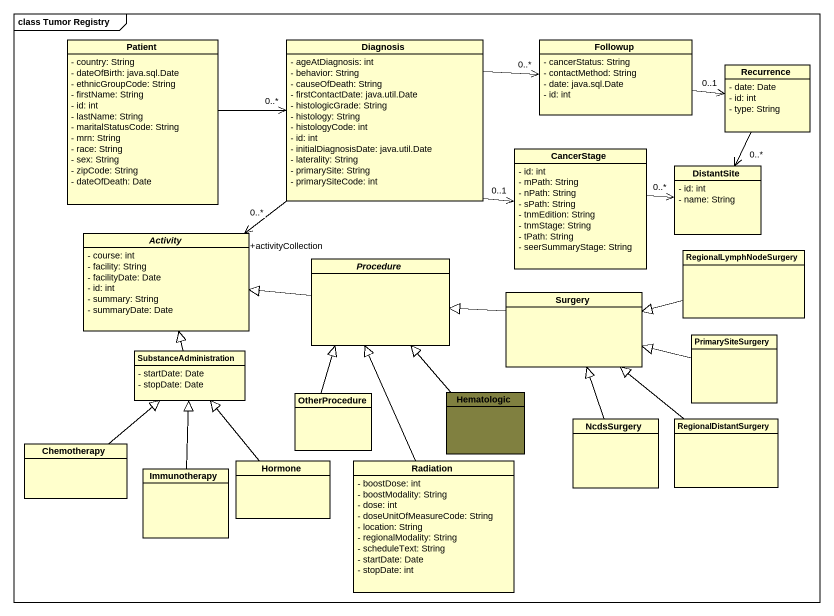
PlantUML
@startuml
mainframe class Tumor Registry
hide circle
hide empty members
skinparam classAttributeIconSize 0
class Patient {
  - country: String
  - dateOfBirth: java.sql.Date
  - ethnicGroupCode: String
  - firstName: String
  - id: int
  - lastName: String
  - maritalStatusCode: String
  - mrn: String
  - race: String
  - sex: String
  - zipCode: String
  - dateOfDeath: Date
}
class Diagnosis {
  - ageAtDiagnosis: int
  - behavior: String
  - causeOfDeath: String
  - firstContactDate: java.util.Date
  - histologicGrade: String
  - histology: String
  - histologyCode: int
  - id: int
  - initialDiagnosisDate: java.util.Date
  - laterality: String
  - primarySite: String
  - primarySiteCode: int
}
class Followup {
  - cancerStatus: String
  - contactMethod: String
  - date: java.sql.Date
  - id: int
}
class Recurrence {
  - date: Date
  - id: int
  - type: String
}
class CancerStage {
  - id: int
  - mPath: String
  - nPath: String
  - sPath: String
  - tnmEdition: String
  - tnmStage: String
  - tPath: String
  - seerSummaryStage: String
}
class DistantSite {
  - id: int
  - name: String
}
abstract class Activity {
  - course: int
  - facility: String
  - facilityDate: Date
  - id: int
  - summary: String
  - summaryDate: Date
}
abstract class Procedure
class RegionalLymphNodeSurgery
class Surgery
class SubstanceAdministration {
  - startDate: Date
  - stopDate: Date
}
class PrimarySiteSurgery
class OtherProcedure
class Hematologic #808040
class NcdsSurgery
class RegionalDistantSurgery
class Chemotherapy
class Hormone
class Radiation {
  - boostDose: int
  - boostModality: String
  - dose: int
  - doseUnitOfMeasureCode: String
  - location: String
  - regionalModality: String
  - scheduleText: String
  - startDate: Date
  - stopDate: int
}
class Immunotherapy
Patient -right-> "0..*" Diagnosis
Diagnosis -right-> "0..*" Followup
Diagnosis -right-> "0..1" CancerStage
Followup -right-> "0..1" Recurrence
Recurrence --> "0..*" DistantSite
CancerStage -right-> "0..*" DistantSite
Activity "+activityCollection\n0..*" <-up- Diagnosis
Procedure -left-|> Activity
RegionalLymphNodeSurgery -left-|> Surgery
Surgery -left-|> Procedure
SubstanceAdministration -up-|> Activity
PrimarySiteSurgery -left-|> Surgery
OtherProcedure -up-|> Procedure
Hematologic -up-|> Procedure
NcdsSurgery -up-|> Surgery
RegionalDistantSurgery -up-|> Surgery
Chemotherapy -up-|> SubstanceAdministration
Hormone -up-|> SubstanceAdministration
Radiation -up-|> Procedure
Immunotherapy -up-|> SubstanceAdministration
@enduml
